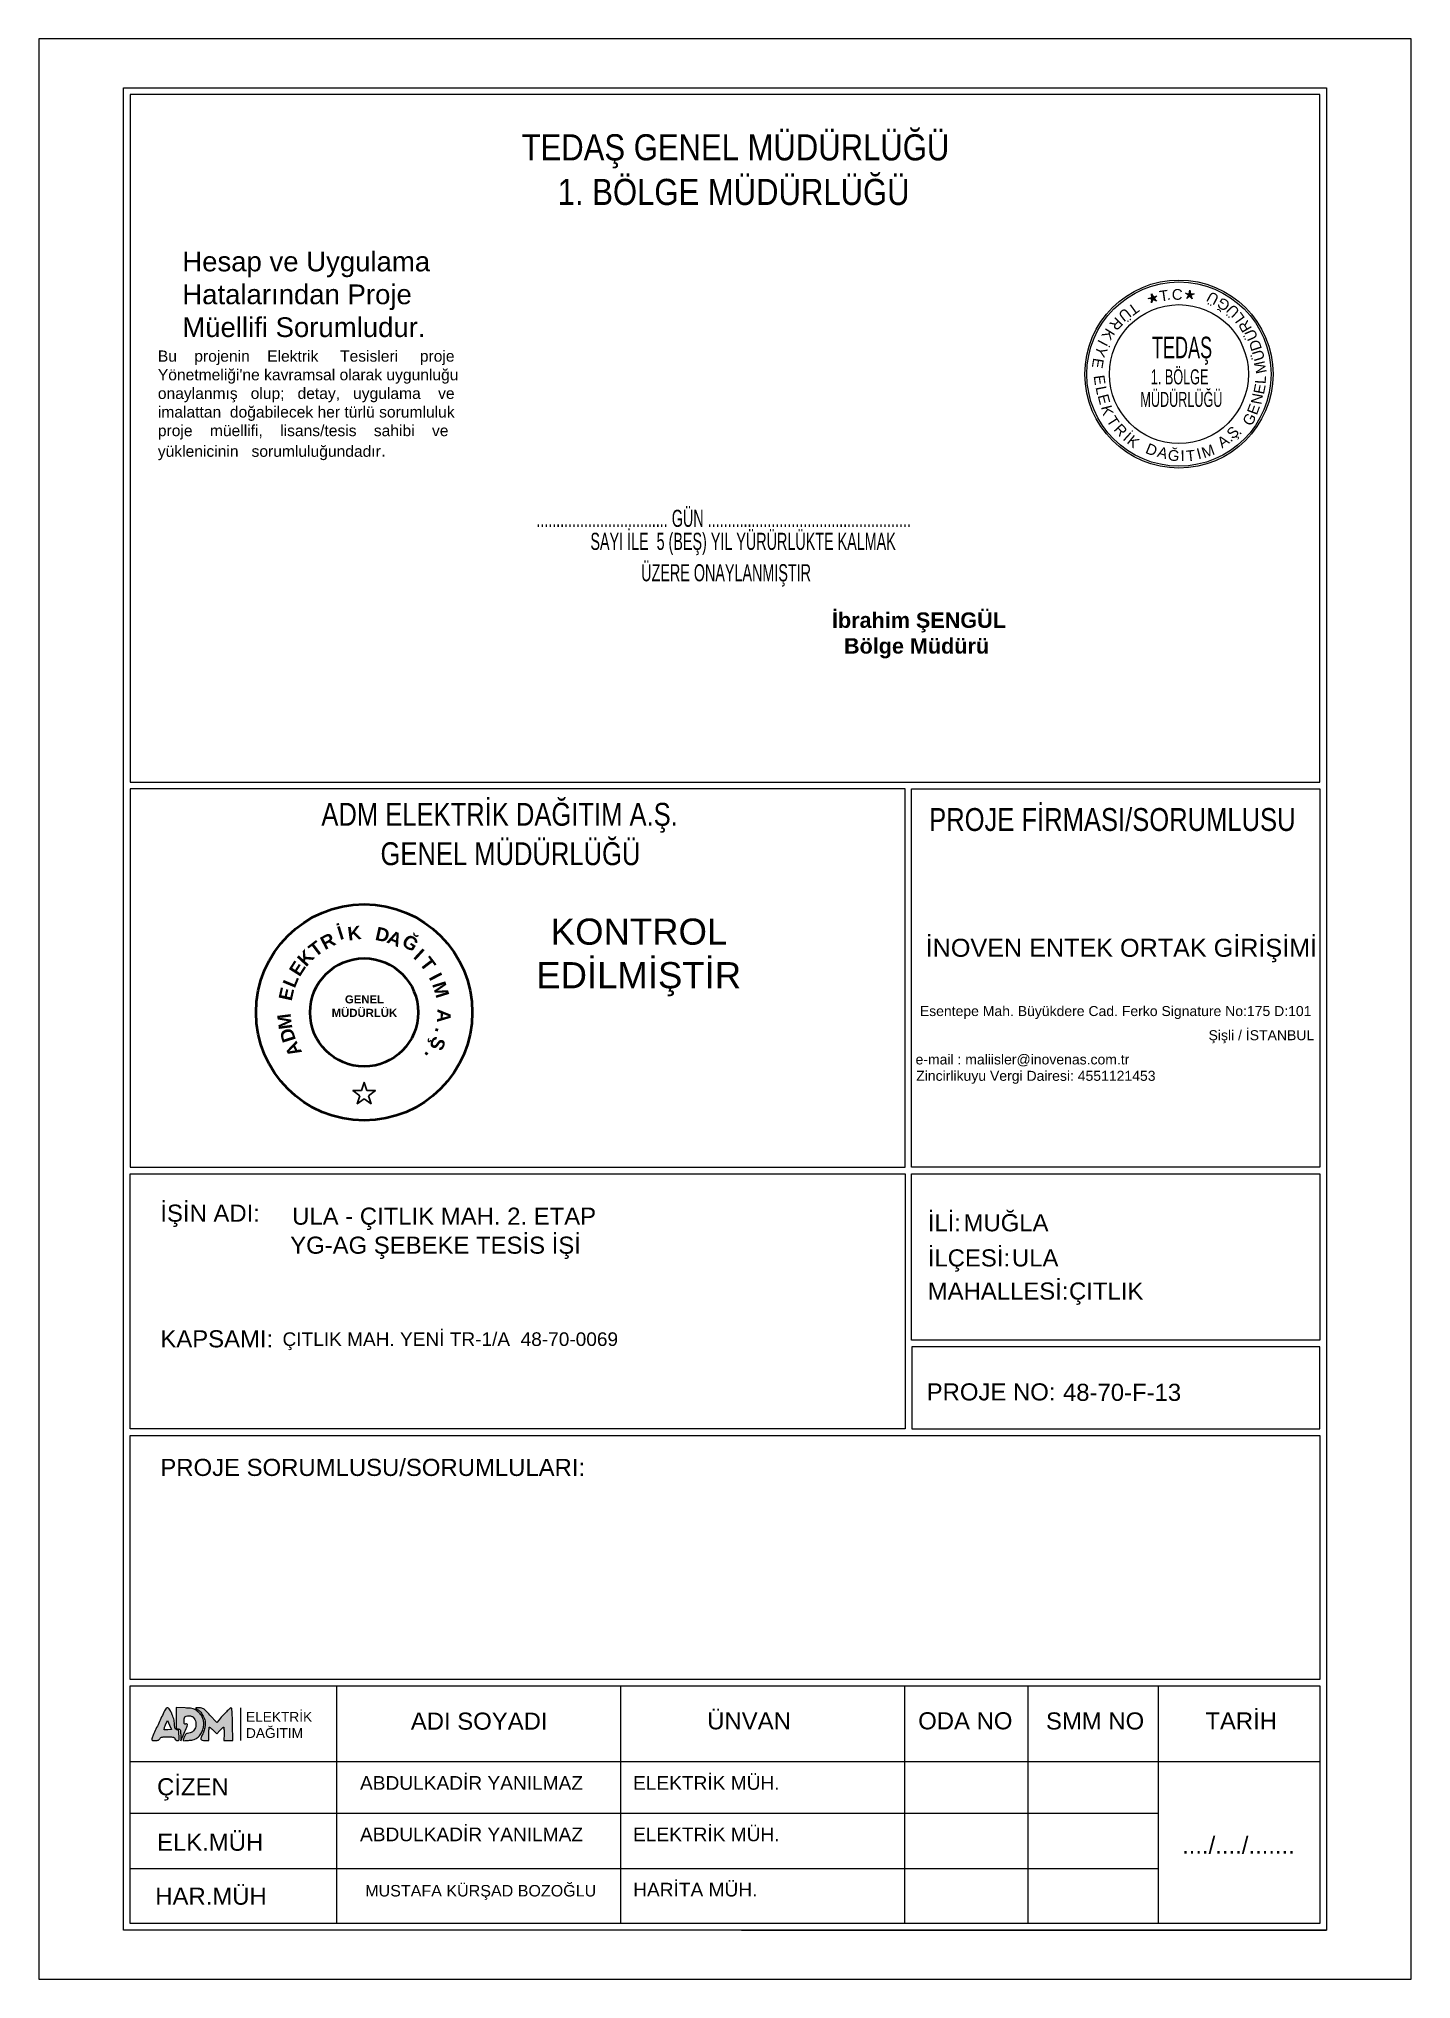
# Model space of a CAD drawing. Header units: millimetres. Extents: x 421.3 to 442.3, y 65.5 to 95.2.
import ezdxf
from ezdxf.enums import TextEntityAlignment as Align

# ---------------------------------------------------------------- set-up
doc = ezdxf.new("R2010")
doc.units = ezdxf.units.MM
doc.layers.add('ANTET', color=250, linetype='Continuous')
doc.layers.add('ANTET_RASTER', color=7, linetype='Continuous')
doc.layers.add('DIŞ ÇERÇEVE', color=7, linetype='Continuous', plot=False)
doc.styles.get("Standard").update_dxf_attribs({"font": 'arial.ttf'})

# ---------------------------------------------------------------- blocks, each defined once
blk = doc.blocks.new('wwww')
at = {"lineweight": 30}
for points in [[(380.1260521227268, 103.3835316316181), (380.0207946516713, 103.4612332794257), (380.1516216172003, 103.462226443813)], [(380.1929939283335, 103.3348955629434), (380.0865689225181, 103.2588008888708), (380.1260521227268, 103.3835316316181)], [(380.1516216172003, 103.462226443813), (380.1929939283335, 103.5863433772126), (380.2343662394667, 103.462226443813)], [(380.2599357339402, 103.3835316316181), (380.2994189341489, 103.2588008888708), (380.1929939283335, 103.3348955629434)], [(380.2343662394667, 103.462226443813), (380.3651932049957, 103.4612332794257), (380.2599357339402, 103.3835316316181)]]:
    blk.add_lwpolyline(points, dxfattribs=at)
at = {"lineweight": 50}
for radius in [1.654892445328229, 0.8274462226641146]:
    blk.add_circle((380.1929939283335, 104.658385854239), radius, dxfattribs=at)
at = {"attachment_point": 1}
for s, insert, char_height, width in [('\\pi0.92945;KONTROL \\P\\pi0.70735;EDİLMİŞTİR', (382.1189346900375, 106.094613676436), 0.4, 4.499278879807029), ('\\pi0.41543;{\\fArial|b1|i0|c162|p34;GENEL\\P\\pi0.21278;MÜDÜRLÜK}', (379.4836812929673, 104.9200491524626), 0.1241169333996172, 1.414610778527527)]:
    blk.add_mtext(s, dxfattribs=dict(at, insert=insert, char_height=char_height, width=width))
at = {"char_height": 0.2068615556660287, "attachment_point": 1}
for s, insert, width, rotation in [('\\pi0.0019997;{\\fArial|b1|i0|c162|p34;T}', (379.3182876192993, 105.659662515473), 0.1683879761743219, 37.4021659302107), ('\\pi-0.0087949;{\\fArial|b1|i0|c162|p34;R}', (379.5054462411516, 105.79634202969), 0.1683879761743219, 27.402165930210717), ('\\pi0.06331;{\\fArial|b1|i0|c162|p34;İ}', (379.7011554880611, 105.9425173338563), 0.1683879761743219, 17.4021659302107), ('\\pi-0.0090771;{\\fArial|b1|i0|c162|p34;K}', (379.9361143744763, 105.9628700336012), 0.1683879761743219, 7.4021659302107174), ('\\pi-0.0025157;{\\fArial|b1|i0|c162|p34;D}', (380.3977659731347, 105.9720579933453), 0.1683879761743219, 347.4021659302107), ('\\pi-0.01959;{\\fArial|b1|i0|c162|p34;A}', (380.6227717986615, 105.9165420693302), 0.1683879761743219, 337.4021659302107), ('\\pi-0.012534;{\\fArial|b1|i0|c162|p34;Ğ}', (380.8731003971473, 105.863644704987), 0.1683879761743219, 327.4021659302107), ('\\pi0.0055273;{\\fArial|b1|i0|c162|p34;E}', (379.0285820771953, 105.300110966982), 0.1683879761743219, 57.4021659302107), ('\\pi-0.0090771;{\\fArial|b1|i0|c162|p34;K}', (379.1577065060242, 105.4925597165749), 0.1683879761743219, 47.40216593021069), ('\\pi0.06331;{\\fArial|b1|i0|c162|p34;I}', (381.0271677906694, 105.6936732765483), 0.1683879761743219, 317.4021659302107), ('\\pi0.0019997;{\\fArial|b1|i0|c162|p34;T}', (381.1942705895675, 105.5330921632733), 0.1683879761743219, 307.4021659302107), ('\\pi0.011383;{\\fArial|b1|i0|c162|p34;L}', (378.9348377132424, 105.088163724567), 0.1683879761743219, 67.40216593021069), ('\\pi0.06331;{\\fArial|b1|i0|c162|p34;I}', (381.3309501037845, 105.3459335414209), 0.1683879761743219, 297.4021659302107), ('\\pi0.0055273;{\\fArial|b1|i0|c162|p34;E}', (378.8793217892272, 104.8631578990402), 0.1683879761743219, 77.40216593021071), ('\\pi-0.015709;{\\fArial|b1|i0|c162|p34;M}', (381.433053395444, 105.1378841310095), 0.1683879761743219, 287.4021659302107), ('\\pi-0.015709;{\\fArial|b1|i0|c162|p34;M}', (378.8885097489713, 104.4015063003819), 0.1683879761743219, 97.40216593021071), ('\\pi-0.01959;{\\fArial|b1|i0|c162|p34;A}', (381.5222667282584, 104.6848415299263), 0.1683879761743219, 267.4021659302107), ('\\pi-0.0025157;{\\fArial|b1|i0|c162|p34;D}', (378.952934461223, 104.1788875774686), 0.1683879761743219, 107.4021659302107), ('\\pi9.4747e-005;{\\fArial|b1|i0|c162|p34;Ş}', (381.4511501434247, 104.2286079839111), 0.1683879761743201, 247.40216593021069), ('\\pi0.064369;{\\fArial|b1|i0|c162|p34;.}', (381.5066660674398, 104.4536138094379), 0.1683879761743185, 257.4021659302107), ('\\pi-0.01959;{\\fArial|b1|i0|c162|p34;A}', (379.0550377528826, 103.9708381670572), 0.1683879761743219, 117.40216593021069), ('\\pi0.064369;{\\fArial|b1|i0|c162|p34;.}', (381.3574057794717, 104.0166607414961), 0.1683879761743219, 237.40216593021069)]:
    blk.add_mtext(s, dxfattribs=dict(at, insert=insert, width=width, rotation=rotation))
blk = doc.blocks.new('SDFDS')
at = {"layer": 'ANTET_RASTER'}
h = blk.add_hatch(color=1, dxfattribs=at)
h.dxf.hatch_style = 1
h.paths.add_polyline_path([(403.8130183998088, 92.08691945704862), (403.8511093804292, 92.1280823517908), (403.7993483829709, 92.10591663310757), (403.7700414401143, 92.15590890071861), (403.7781378509687, 92.10101538682851), (403.7219707234703, 92.08849867497663), (403.7767566365674, 92.07630454819234), (403.7700434804892, 92.02175010475719), (403.7985193376943, 92.07043118119923), (403.8499751359351, 92.04755225376847)])
h = blk.add_hatch(color=1, dxfattribs=at)
h.dxf.hatch_style = 1
h.paths.add_polyline_path([(404.3732367544296, 92.132510045776), (404.4236344280256, 92.15711454138739), (404.3673608263291, 92.15516474788211), (404.3581134466543, 92.21237147554288), (404.3458132094055, 92.15826460075284), (404.288920568965, 92.16690414649969), (404.3355903110614, 92.13572517643065), (404.3096051550659, 92.08728938975456), (404.3537567667468, 92.12238008414907), (404.3934582217489, 92.08244339720966)])
at = {"color": 0}
for radius in [1.43912073602049, 1.409799325485321, 1.062901064831598]:
    blk.add_circle((404.1913662487784, 90.9291996698367), radius, dxfattribs=at)
at = {"layer": 'ANTET_RASTER', "color": 1}
for points in [[(403.7219707234703, 92.08849867497663), (403.7781378509687, 92.10101538682851), (403.7700414401143, 92.15590890071861), (403.7993483829709, 92.10591663310757), (403.8511093804292, 92.1280823517908), (403.8130183998088, 92.08691945704862), (403.8499751359351, 92.04755225376847), (403.7985193376943, 92.07043118119923), (403.7700434804892, 92.02175010475719), (403.7767566365674, 92.07630454819234), (403.7219707234703, 92.08849867497663)], [(404.288920568965, 92.16690414649969), (404.3458132094055, 92.15826460075284), (404.3581134466543, 92.21237147554288), (404.3673608263291, 92.15516474788211), (404.4236344280256, 92.15711454138739), (404.3732367544296, 92.132510045776), (404.3934582217489, 92.08244339720966), (404.3537567667468, 92.12238008414907), (404.3096051550659, 92.08728938975456), (404.3355903110614, 92.13572517643065), (404.288920568965, 92.16690414649969)]]:
    blk.add_lwpolyline(points, dxfattribs=at)
at = {"layer": 'ANTET', "color": 0, "width": 0.6}
for s, height, p in [('TEDAŞ', 0.3293136000000001, (403.7782953719878, 91.1721243119423)), ('1. BÖLGE', 0.23051952, (403.761282807931, 90.77168868968508)), ('MÜDÜRLÜĞÜ', 0.23051952, (403.6007445119056, 90.42699064229313))]:
    blk.add_text(s, height=height, dxfattribs=at).set_placement(p)
at = {"layer": 'ANTET_RASTER', "color": 0}
for s, height, rotation, p in [('T', 0.1646568, 8.199033849737086, (403.9724304602755, 92.04720990139066)), ('.', 0.1646568, 8.199033849737086, (404.0409123583445, 92.06612252277358)), ('C', 0.1646568, 356.3792046731338, (404.1594022778818, 92.0669278620503)), ('Ü', 0.1646567999999999, 152.2643433521882, (404.7466113259469, 92.16313734386586)), ('Ğ', 0.1646567999999999, 145.5218168736299, (404.9185552072591, 92.06469642889891)), ('R', 0.1646568, 225.8060562745121, (403.1726227948427, 91.75448411655606)), ('Ü', 0.1646568, 218.0347096897071, (403.3124594645342, 91.9010701983652)), ('T', 0.1646568, 215.7183369625308, (403.4471620363506, 91.99097696684767)), ('Ü', 0.1646567999999999, 135.7938329285188, (405.0743020549975, 91.95335964838888)), ('L', 0.1646567999999999, 125.2329736194051, (405.1717047694572, 91.83561898576521)), ('K', 0.1646568, 237.8928031040053, (403.0407147094859, 91.58085452618128)), ('R', 0.1646567999999999, 119.6319743013784, (405.2733697571445, 91.70042092839)), ('Ü', 0.1646567999999999, 113.4858885093335, (405.370678340538, 91.56037066315673)), ('Y', 0.1646568, 246.2214838316733, (402.924516332941, 91.30668851848854)), ('İ', 0.1646568, 242.0951655849064, (402.9511646340208, 91.44352182388398)), ('D', 0.1646567999999999, 108.0589753003476, (405.4383907778166, 91.39446492064769)), ('Ü', 0.1646567999999999, 106.8897422262298, (405.4857947829132, 91.23900012990188)), ('E', 0.1646568, 260.5880921925574, (402.869597709498, 91.1081582378775)), ('E', 0.1646568, 278.0543316766165, (402.8955955881066, 90.82663526913629)), ('M', 0.1646567999999999, 102.3081970109548, (405.5164131457536, 91.0495600272764)), ('L', 0.1646567999999999, 86.37284730329014, (405.5208397870291, 90.83740744608023)), ('L', 0.1646568, 281.2458961276751, (402.926235436781, 90.66521688546318)), ('E', 0.1646568, 284.3134016099986, (402.9647050291975, 90.52432215098808)), ('N', 0.1646567999999999, 79.41087092053084, (405.4650174892857, 90.53595631841213)), ('E', 0.1646567999999999, 78.7071237336203, (405.5051091995921, 90.6853581154377)), ('K', 0.1646568, 284.3134016099986, (403.0156075162074, 90.35311028957352)), ('T', 0.1646568, 302.8247904177826, (403.1127413891393, 90.16121506493404)), ('G', 0.1646567999999999, 61.89878053630154, (405.3406104608243, 90.19950589550677)), ('E', 0.1646567999999999, 69.7576270486596, (405.4077840012917, 90.36347525579883)), ('R', 0.1646568, 312.9116577609426, (403.2390725586313, 90.01516716226445)), ('İ', 0.1646568, 317.771031751412, (403.3445203490892, 89.91134584699394)), ('K', 0.1646568, 321.2967520836077, (403.4425919061623, 89.83295360360171)), ('Ş', 0.1646567999999999, 41.69100119298592, (405.0693544552537, 89.9739057893244)), ('.', 0.1646567999999999, 35.17557125739288, (405.1410279283641, 90.01185865536077)), ('D', 0.1646568, 337.4306611362285, (403.7412430920683, 89.69533032952035)), ('A', 0.1646568, 344.0697966708478, (403.9208334269023, 89.6470208592528)), ('Ğ', 0.1646567999999999, 353.0014911656443, (404.1014421125806, 89.60180021668712)), ('I', 0.1646567999999999, 0.4880663808743406, (404.2468958589654, 89.59863918323478)), ('T', 0.1646567999999999, 6.15842762699832, (404.3789903335577, 89.59990984798638)), ('I', 0.1646567999999999, 14.82076341984261, (404.5175448460465, 89.63332897687113)), ('M', 0.1646567999999999, 19.70705160632681, (404.6638126171299, 89.6720233234767)), ('A', 0.1646567999999999, 35.17557125739288, (404.9139737327226, 89.83327140896252)), ('.', 0.1646567999999999, 35.17557125739288, (405.0046861720158, 89.90172018725657))]:
    blk.add_text(s, height=height, rotation=rotation, dxfattribs=at).set_placement(p, align=Align.CENTER)

msp = doc.modelspace()

# ---------------------------------------------------------------- hatches: boundary and pattern name
h = msp.add_hatch(color=256)
h.set_gradient(color1=(255, 127, 0), color2=(255, 127, 0))
h.paths.add_polyline_path([(423.2015605222724, 69.66045334831308, 0.063766), (423.184202528026, 69.63309413807936, 0.000771), (423.0951266105552, 69.44213580502294, 0.001423), (423.0107109607142, 69.2590763764609, 0.030485), (422.9892712896291, 69.20351703951151, 0.091245), (422.9875187051474, 69.18960828658074, 0.270075), (422.9926274218932, 69.18188179072679, 0.104609), (423.0068053714323, 69.1782529722936, 0.010528), (423.0418827864322, 69.17751433510394, 0.018035), (423.0737018715434, 69.17866242759835, 0.074962), (423.0923861693335, 69.18287549045188, 0.125164), (423.1039046814439, 69.19110659300186, 0.098814), (423.1113328198652, 69.20456519261286, -0.135784), (423.120735116342, 69.21900266807911, -0.124814), (423.1365172628838, 69.22712468804623, -0.050357), (423.1655186630497, 69.23080754056714, -0.006421), (423.2284766529855, 69.2316160501219, -0.006222), (423.2918072549581, 69.23082789633743, -0.051274), (423.3203617073308, 69.2271717835891, -0.132171), (423.3355228879135, 69.21903381714158, -0.140814), (423.3441088436122, 69.20456519261286, 0.081934), (423.3491525436219, 69.19324906149286, 0.091779), (423.3574130369287, 69.18465873708062, 0.087799), (423.368526273092, 69.17933457378031, 0.068011), (423.3818463046854, 69.17751433510394, 0.055528), (423.3981358576874, 69.17932898777822, 0.205086), (423.4063395712438, 69.18526590710287, 0.138824), (423.409527974666, 69.19706593748738, 0.021536), (423.4081830871834, 69.22147197855595, -0.004993), (423.4064625444422, 69.2409449711475, -0.003381), (423.4048737123265, 69.2631667366248, -0.003406), (423.4036299409489, 69.28466019833998, -0.006795), (423.4029929473562, 69.30168384398753, 0.04563), (423.4009681095193, 69.31921219100907, 0.113173), (423.3955942673191, 69.33088045666666, 0.127666), (423.386154288998, 69.33820469274413, 0.066302), (423.3716973233887, 69.34226013025098, -0.100048), (423.3551874817286, 69.34810979703475, -0.163184), (423.3456246248876, 69.35929565122497, -0.07385), (423.3404552330684, 69.38075515058854, -0.00966), (423.3371785356475, 69.42773476706186, 0.026441), (423.3329164295891, 69.46889379642319, 0.025801), (423.3243157176474, 69.50971701643932, 0.024771), (423.3111573960804, 69.55096980407275, 0.020567), (423.293237947761, 69.59342126930422, 0.02113), (423.2655799202297, 69.64618525179112, 0.10397), (423.2432323817903, 69.6710437184516, 0.237326), (423.2225568162775, 69.67449313559764, 0.14535)])
h.paths.add_polyline_path([(423.2360451853573, 69.34235436191314, -0.010707), (423.215273278215, 69.34114859699055, -0.015376), (423.196843583096, 69.34104132681507, -0.011118), (423.1817520043697, 69.3417536570458, -0.180936), (423.1772122753608, 69.34382139754298, -0.271134), (423.1759914295852, 69.34848834673478, -0.009305), (423.1816453293133, 69.36727792646214, -0.015146), (423.1896803537228, 69.3899071184298, -0.009719), (423.2003005474315, 69.41567637393719), (423.2290836607027, 69.48183648207971), (423.2591334439022, 69.41420933830734), (423.2891832271017, 69.34658219453497)], flags=16)
h = msp.add_hatch(color=256)
h.set_gradient(color1=(255, 127, 0), color2=(255, 127, 0))
edge = h.paths.add_edge_path()
edge.add_line((423.361553251823, 69.51745836321409), (423.361553251823, 69.35334490891212))
edge.add_line((423.361553251823, 69.35334490891212), (423.3947488468692, 69.35334490891212))
edge.add_arc((423.3947488529238, 69.29840914442259), 0.05493576448952842, 69.82026280747522, 90.00000631466429, ccw=False)
edge.add_arc((423.4077286741522, 69.33372573310301), 0.01730948118727446, 22.166374101114172, 69.82034168694543, ccw=False)
edge.add_arc((423.3597032594728, 69.3141598582719), 0.06916759446794789, 4.008649511958026, 22.16632616185001, ccw=False)
edge.add_arc((421.2558742473972, 69.16672451691365), 2.178156378680078, 2.5082649704780806, 4.008705406714512, ccw=False)
edge.add_line((423.431943775944, 69.2620482648194), (423.4359431099728, 69.17075162072668))
edge.add_line((423.4359431099728, 69.17075162072668), (423.4866634678018, 69.29045116476296))
edge.add_arc((417.569327080932, 71.79780770536428), 6.426640392698944, 337.0361398119572, 337.9182612772065)
edge.add_arc((423.3740775992848, 69.44289773850728), 0.1623982571872909, 337.9182812057122, 350.4124117634019)
edge.add_arc((423.522305398759, 69.41785991233503), 0.01207070390312595, 350.4124018563531, 422.0351883427064)
edge.add_arc((423.5165123198791, 69.40694860416362), 0.02442450529867649, 62.03513375567651, 104.6549914276184)
edge.add_arc((423.4945000362802, 69.49112357828791), 0.06258105140930424, 271.7711182873411, 284.65503783273493, ccw=False)
edge.add_arc((423.4961155455799, 69.43887862764149), 0.01031112948144865, 222.9561159254396, 271.77108017999245, ccw=False)
edge.add_arc((423.5000734940938, 69.44256381229752), 0.01571908125526034, 186.3487990609814, 222.9561199723118, ccw=False)
edge.add_arc((423.6442623565417, 69.45860663014105), 0.1607976808431219, 179.7054619874724, 186.3487652153818, ccw=False)
edge.add_arc((423.938803486566, 69.4570923078361), 0.4553427036291542, 173.3602937439439, 179.7054401280745, ccw=False)
edge.add_arc((423.546837157236, 69.50271960670675), 0.06072966059752119, 145.3396058353818, 173.3602506585573, ccw=False)
edge.add_arc((423.5267454234047, 69.51661124899805), 0.03630312801725588, 105.94713715239709, 145.3396108279859, ccw=False)
edge.add_arc((423.5503904473758, 69.43386303851986), 0.1223633017094855, 89.99998798281752, 105.94711826292249, ccw=False)
edge.add_arc((423.5503905349597, 69.40185499064856), 0.1543713495807975, 81.72415265287299, 90.00002298173592, ccw=False)
edge.add_arc((423.5552783932362, 69.43546026625636), 0.1204124669846699, 71.75380409545158, 81.72407986867682, ccw=False)
edge.add_arc((423.5628381498682, 69.45839128205965), 0.09626745909275065, 60.64525702971741, 71.7537643115125, ccw=False)
edge.add_arc((423.5861634821798, 69.49986387785822), 0.0486854527280859, 42.14472357629961, 60.64511931297682, ccw=False)
edge.add_arc((423.4978666210558, 69.41995620456697), 0.1677718580612226, 12.621443640745724, 42.144737687794304, ccw=False)
edge.add_arc((423.5120874638632, 69.42314040569305), 0.1531988862658731, -18.981554602203516, 12.62148837235219, ccw=False)
edge.add_arc((423.5314695372796, 69.41647364162003), 0.1327022886671838, 306.53951543408976, 341.01842895972277, ccw=False)
edge.add_arc((423.5373652441919, 69.40851776264867), 0.1227999975089476, 270.0000430084003, 306.5394515164362, ccw=False)
edge.add_arc((423.5373653614262, 69.2512165987131), 0.03450116642665989, 90.00004161019905, 113.7721521283994)
edge.add_arc((423.5403367890275, 69.24447061376203), 0.04187257707519657, 113.7721640238519, 134.332309809396)
edge.add_arc((423.5581413270725, 69.22624613166937), 0.06735067203030749, 134.3322708693598, 149.9356560509159)
edge.add_arc((423.6585854817041, 69.16810405476323), 0.1834089733560225, 149.9356237896569, 157.3235316883931)
edge.add_arc((424.3990137310821, 68.85873467059477), 0.9858698187170334, 157.3235967625328, 158.4834826200657)
edge.add_arc((424.0769977282228, 68.98568849345484), 0.6397317259929061, 158.4835741014689, 160.0873713815521)
edge.add_arc((424.2393371375145, 68.92688253824859), 0.8123938937561179, 160.0874087802739, 161.1437062918186)
edge.add_arc((423.4844018041452, 69.18471144433141), 0.01464512228650568, 161.1436540807565, 179.9998889072995)
edge.add_arc((423.480299636542, 69.1847114692208), 0.0105429546832744, 179.9999809437407, 271.8665727289745)
edge.add_arc((423.4401321486585, 70.41725869994195), 1.243744520949399, 271.8665520236945, 274.9862291128897)
edge.add_arc((423.4792226364813, 69.96921837294941), 0.794002149308322, 274.9861898857325, 279.9442513859583)
edge.add_arc((423.5898255300617, 69.33837007422588), 0.1535315597644492, 279.9442120426299, 296.6962476362074)
edge.add_arc((423.5798312656597, 69.35824475828228), 0.175777646774918, 296.6962390462295, 316.6792572984749)
edge.add_arc((423.5045229537836, 69.42926297048443), 0.279290584623305, 316.6792935892254, 330.805413653468)
edge.add_arc((423.4862416566123, 69.43947762942106), 0.3002320526578636, 330.8054379723521, 344.4449588812376)
edge.add_arc((423.5327377879161, 69.42653494259164), 0.2519681596467691, 344.4449706853061, 359.9999932145894)
edge.add_arc((423.4739244437981, 69.42653475576671), 0.310781503764798, 2.894178934219471e-05, 11.12454132704947)
edge.add_arc((423.5853099284915, 69.44843719353624), 0.1972630339873483, 11.12456284048713, 26.76239415707702)
edge.add_arc((423.572203831144, 69.44182774067643), 0.2119414076975633, 26.76236524125862, 41.75701095359756)
edge.add_arc((423.4308538924097, 69.31563666550642), 0.4014248967743346, 41.75704857806555, 51.05380116998489)
edge.add_arc((423.5087039259168, 69.41195765296479), 0.2775767625864797, 51.05387794838228, 59.4457905374047)
edge.add_arc((423.5918531895973, 69.55281210429064), 0.114010945531394, 59.44580939349449, 75.75918744432727)
edge.add_arc((423.5610886730038, 69.43159527106519), 0.2390708357377747, 75.75917516579175, 85.69651078364048)
edge.add_arc((423.3511333939382, 66.6414835222412), 3.037070976933465, 85.69660769804706, 87.24311190533302)
edge.add_line((423.4972110705347, 69.67503942766503), (423.361553251823, 69.68157181751606))
edge.add_line((423.361553251823, 69.68157181751606), (423.361553251823, 69.51745836321409))
h = msp.add_hatch(color=30)
h.set_gradient(color1=(255, 127, 0), color2=(255, 127, 0))
edge = h.paths.add_edge_path()
edge.add_arc((423.6633946843827, 69.67153982310305), 0.004281999961396026, 180.0000729276327, 232.7948848441955)
edge.add_arc((423.8014994700785, 69.85345269215182), 0.2326790747185782, 232.7949233636383, 235.7979670614341)
edge.add_arc((423.788701611746, 69.83462296510059), 0.2099119097943039, 235.7980149976361, 239.9098064572619)
edge.add_arc((423.8638966946738, 69.96439105215659), 0.3598920982006147, 239.9096928391437, 242.6556335546419)
edge.add_arc((423.6594274266386, 69.56899071250356), 0.08524732958419352, 46.91832163833209, 62.65560934163898, ccw=False)
edge.add_arc((423.5813068545554, 69.48545569919479), 0.1996191890213158, 38.585464196407486, 46.91832622864632, ccw=False)
edge.add_arc((423.5289114851907, 69.44365135973051), 0.2666481195569178, 31.317428886444816, 38.585367567390676, ccw=False)
edge.add_arc((423.404816592073, 69.36814947038869), 0.4119067777906607, 26.070427410649927, 31.31734555741008, ccw=False)
edge.add_arc((423.1879844305009, 69.26206359539341), 0.6532994022957759, 21.988620592915993, 26.070398656550992, ccw=False)
edge.add_arc((423.6274404088447, 69.43951369492656), 0.1793689277254715, 11.309126169120418, 21.98865677953512, ccw=False)
edge.add_arc((423.6493122839276, 69.4438875799652), 0.1570640002443038, -0.29908489679587547, 11.309186933670503, ccw=False)
edge.add_arc((423.38868950997, 69.44524786500622), 0.4176903240888243, 354.1074618996035, 359.7009401253916, ccw=False)
edge.add_arc((423.5019277784463, 69.43356087315459), 0.3038505629066985, 348.13215256097567, 354.1074356379453, ccw=False)
edge.add_arc((423.3115950039372, 69.47355866702962), 0.4983406360909075, 344.00731020791625, 348.1321608874679, ccw=False)
edge.add_arc((423.3325052941198, 69.46756639730714), 0.4765886814345223, 339.83792330004053, 344.0072209479107, ccw=False)
edge.add_arc((423.593744849528, 69.37164536506302), 0.198295760689809, 331.81013565371325, 339.8378856819307, ccw=False)
edge.add_arc((424.3628759826562, 68.95941544995598), 0.6743417372761144, 151.8100921498237, 156.9298787208987)
edge.add_arc((423.7780684374264, 69.20849657339217), 0.03869932914880313, 156.9297927683367, 197.9840608611431)
edge.add_arc((423.76222294365, 69.20335291222759), 0.02203988968665025, 197.9840085980532, 258.8471814879214)
edge.add_arc((423.8011297033742, 69.40069817303858), 0.2231838379346435, 258.8471316116979, 269.9999956278658)
edge.add_line((423.8011296863434, 69.17751433510394), (423.8619941157386, 69.17751433510394))
edge.add_line((423.8619941157386, 69.17751433510394), (423.8619941157386, 69.27895505076249))
edge.add_arc((424.9605888580726, 69.2789550920576), 1.098594742333945, 177.9710970140263, 180.0000021536927, ccw=False)
edge.add_arc((424.4215917556949, 69.29804935727039), 0.5592595336413528, 174.6085177310317, 177.9710803196002, ccw=False)
edge.add_arc((424.6586592744749, 69.27567435009325), 0.7973806150387511, 172.6970971342425, 174.6084400247537, ccw=False)
edge.add_arc((423.8715679180477, 69.376543607344), 0.003852159077145066, 90.00005050588891, 172.6970492868198, ccw=False)
edge.add_arc((423.8715679134281, 69.37078152793275), 0.009614238488410443, 52.54610227432238, 89.99999270622891, ccw=False)
edge.add_arc((423.4816368440007, 68.86176663399769), 0.6508181071234626, 50.71401463946751, 52.54606546069567, ccw=False)
edge.add_arc((423.5702900054852, 68.97013284235967), 0.5108087568800822, 47.89457800450032, 50.714075655005104, ccw=False)
edge.add_arc((423.3515307662692, 68.72807240462394), 0.8370737722570949, 45.94706544617782, 47.89461670283282, ccw=False)
edge.add_line((423.9335671275195, 69.32967540859188), (423.9859925414738, 69.27895505076249))
edge.add_line((423.9859925414738, 69.27895505076249), (424.0302487858168, 69.32967540859188))
edge.add_arc((424.4260533189819, 68.9843141547596), 0.5252957491953105, 136.0164968713659, 138.8935105998286, ccw=False)
edge.add_arc((424.2909233192027, 69.11473257816775), 0.337495104881772, 132.0087303292142, 136.0165053012953, ccw=False)
edge.add_arc((424.2955839847075, 69.1095586545875), 0.344458673504033, 128.8020563892541, 132.0088064728709, ccw=False)
edge.add_arc((424.0866256998091, 69.36943127253436), 0.01099601834422372, 90.1491547482969, 128.8021428623984, ccw=False)
edge.add_arc((424.0866091511979, 69.37578744589476), 0.004639823441283126, 7.31153299161042, 90.14913104074628, ccw=False)
edge.add_arc((423.6016491242402, 69.31356297273427), 0.4935755173795674, 4.308310749556881, 7.311583591120609, ccw=False)
edge.add_arc((423.6542104730205, 69.31752253983896), 0.4408652379531595, 0.047855995605516455, 4.308337675476821, ccw=False)
edge.add_arc((423.2237237038377, 69.31716187937255), 0.871352158215306, -2.5110241163313844, 0.047928233695586187, ccw=False)
edge.add_line((424.09423919878, 69.27898653796065), (424.0897892786182, 69.17751433510394))
edge.add_line((424.0897892786182, 69.17751433510394), (424.1587901055115, 69.17751433510394))
edge.add_line((424.1587901055115, 69.17751433510394), (424.2277909188787, 69.17751433510394))
edge.add_line((424.2277909188787, 69.17751433510394), (424.2241044550682, 69.42323804891642))
edge.add_arc((416.8917859707774, 69.31323645637585), 7.333143575945659, 0.8595036110424329, 1.72741593010553)
edge.add_arc((422.5443837693798, 69.48370871740589), 1.677975792002828, 1.727419494632965, 4.321890737720236)
edge.add_arc((422.4711769498933, 69.47817369053729), 1.751391559628346, 4.321970651211481, 6.11689613202062)
edge.add_arc((424.2016876932902, 69.66362809581011), 0.01097184891279443, 6.116910918927759, 71.60468770605158)
edge.add_arc((424.2001956951673, 69.65914162826803), 0.01569989813037412, 71.60483770165828, 131.5831990998216)
edge.add_arc((425.2451668223395, 68.48146601349215), 1.590147264751868, 131.5831767487388, 133.817870508278)
edge.add_arc((425.1193787875404, 68.61255251283335), 1.408470904138869, 133.8178090713288, 137.0891758853269)
edge.add_arc((426.7928422108159, 67.05688625792938), 3.693329176699258, 137.0891891497921, 138.6819861752267)
edge.add_line((424.0189429881244, 69.49536191083423), (423.9832732540232, 69.45478562457079))
edge.add_line((423.9832732540232, 69.45478562457079), (423.8785584919275, 69.56637041179518))
edge.add_arc((420.7958181612432, 66.67343160740648), 4.227574111989661, 43.18076383287573, 44.46302999845949)
edge.add_arc((423.6555526506286, 69.48006035261756), 0.2206742800467867, 44.46296222905203, 55.45440032391598)
edge.add_arc((423.7355949156959, 69.59632428284189), 0.0795216475232795, 55.45438106822612, 77.4073641016453)
edge.add_arc((423.7164781379392, 69.51074908198542), 0.1672061170342682, 77.40736340168434, 89.99997629185255)
edge.add_arc((423.7164780387931, 69.15385888119965), 0.5240963178200516, 89.99998159726663, 92.40517011730287)
edge.add_arc((423.7057192332501, 69.4100020099843), 0.2677273370125303, 92.40515435015872, 96.38108253243917)
edge.add_arc((423.711850951662, 69.35517538802138), 0.3228957740621089, 96.38112780157805, 99.00905543642449)
edge.add_arc((423.6616924861484, 69.67153981470405), 0.002579801727099631, 99.00890690369617, 179.9999345100583)

# ---------------------------------------------------------------- linework, layer by layer
at = {"color": 30}
for points in [[(423.2015605222724, 69.66045334831308, 0.063766), (423.184202528026, 69.63309413807936, 0.000771), (423.0951266105552, 69.44213580502294, 0.001423), (423.0107109607142, 69.2590763764609, 0.030485), (422.9892712896291, 69.20351703951151, 0.091245), (422.9875187051474, 69.18960828658074, 0.270075), (422.9926274218932, 69.18188179072679, 0.104609), (423.0068053714323, 69.1782529722936, 0.010528), (423.0418827864322, 69.17751433510394, 0.018035), (423.0737018715434, 69.17866242759835, 0.074962), (423.0923861693335, 69.18287549045188, 0.125164), (423.1039046814439, 69.19110659300186, 0.098814), (423.1113328198652, 69.20456519261286, -0.135784), (423.120735116342, 69.21900266807911, -0.124814), (423.1365172628838, 69.22712468804623, -0.050357), (423.1655186630497, 69.23080754056714, -0.006421), (423.2284766529855, 69.2316160501219, -0.006222), (423.2918072549581, 69.23082789633743, -0.051274), (423.3203617073308, 69.2271717835891, -0.132171), (423.3355228879135, 69.21903381714158, -0.140814), (423.3441088436122, 69.20456519261286, 0.081934), (423.3491525436219, 69.19324906149286, 0.091779), (423.3574130369287, 69.18465873708062, 0.087799), (423.368526273092, 69.17933457378031, 0.068011), (423.3818463046854, 69.17751433510394, 0.055528), (423.3981358576874, 69.17932898777822, 0.205086), (423.4063395712438, 69.18526590710287, 0.138824), (423.409527974666, 69.19706593748738, 0.021536), (423.4081830871834, 69.22147197855595, -0.004993), (423.4064625444422, 69.2409449711475, -0.003381), (423.4048737123265, 69.2631667366248, -0.003406), (423.4036299409489, 69.28466019833998, -0.006795), (423.4029929473562, 69.30168384398753, 0.04563), (423.4009681095193, 69.31921219100907, 0.113173), (423.3955942673191, 69.33088045666666, 0.127666), (423.386154288998, 69.33820469274413, 0.066302), (423.3716973233887, 69.34226013025098, -0.100048), (423.3551874817286, 69.34810979703475, -0.163184), (423.3456246248876, 69.35929565122497, -0.07385), (423.3404552330684, 69.38075515058854, -0.00966), (423.3371785356475, 69.42773476706186, 0.026441), (423.3329164295891, 69.46889379642319, 0.025801), (423.3243157176474, 69.50971701643932, 0.024771), (423.3111573960804, 69.55096980407275, 0.020567), (423.293237947761, 69.59342126930422, 0.02113), (423.2655799202297, 69.64618525179112, 0.10397), (423.2432323817903, 69.6710437184516, 0.237326), (423.2225568162775, 69.67449313559764, 0.14535)], [(423.361553251823, 69.51745836321409), (423.361553251823, 69.35334490891212), (423.3947488468692, 69.35334490891212, -0.088279), (423.4136998390637, 69.34997268138791, -0.210979), (423.423758849208, 69.34025655438786, -0.079394), (423.4287016359939, 69.31899516197923, -0.006547), (423.431943775944, 69.2620482648194), (423.4359431099728, 69.17075162072668), (423.4866634678018, 69.29045116476296, 0.003849), (423.5245637209354, 69.38184758594362, 0.05457), (423.5342075004172, 69.41584947237432, 0.323101), (423.5279657044028, 69.42852118959134, 0.188138), (423.5103329681223, 69.43057850198291, -0.056276), (423.4964342240088, 69.42857242391547, -0.216276), (423.4885690789848, 69.43185223218491, -0.161102), (423.4844508158611, 69.44082558321414, -0.028995), (423.4834668003431, 69.45943323239938, -0.027693), (423.4865148233399, 69.50974155156707, -0.122876), (423.4968847425151, 69.53725723748603, -0.173595), (423.516771126311, 69.55151727285245, -0.069695), (423.5503904730402, 69.55622634022934, -0.036126), (423.5726106019409, 69.55461880244555, -0.043531), (423.5929796271365, 69.54981838432293, -0.048508), (423.6100299449296, 69.54229812420654, -0.080899), (423.6222614229661, 69.53253208837437, -0.129537), (423.6615842806958, 69.4566157773864, -0.138775), (423.6569559060271, 69.37331036236465, -0.151588), (423.6104774337399, 69.3098544608202, -0.160798), (423.5373653363703, 69.28571776513975, 0.104099), (423.5234579224569, 69.28279053774698, 0.089952), (423.5110754465339, 69.27442201684092, 0.068188), (423.4998517887703, 69.25998694890093, 0.032247), (423.4893546629374, 69.2388131877453, 0.005061), (423.481847333131, 69.22032158673876, 0.006998), (423.475513591252, 69.20357266959998, 0.004609), (423.4705426580493, 69.18944469651997, 0.082462), (423.4697566818587, 69.18471147272733, 0.423788), (423.48064304248, 69.17417410874414, 0.013613), (423.5482338298999, 69.17822098465463, 0.021637), (423.6163387729686, 69.18714511664855, 0.073225), (423.6588011937973, 69.20120485394052, 0.087414), (423.707713796921, 69.23764691707466, 0.061715), (423.7483347441502, 69.29303139728104, 0.059584), (423.7754771958627, 69.35896621235686, 0.067976), (423.7847059475629, 69.42653491275162, 0.048578), (423.7788663977998, 69.48649764238799, 0.068339), (423.7614424535631, 69.5372630804713, 0.06552), (423.7303070112483, 69.58297498555824, 0.040587), (423.6831857159087, 69.62783948195745, 0.036633), (423.6498110036092, 69.65099248672989, 0.071301), (423.6198996396478, 69.66331953544586, 0.043387), (423.5790284178846, 69.66999206226417, 0.006748), (423.4972110705347, 69.67503942766503), (423.361553251823, 69.68157181751606)], [(423.6591126844213, 69.6715398176528, 0.234524), (423.6608054865081, 69.66812931316527, 0.013104), (423.6707076016791, 69.66101298997872, 0.017943), (423.6834596193665, 69.65299936279764, 0.011982), (423.6985847546813, 69.64471264368463, -0.068775), (423.717654784174, 69.63125371946337, -0.036375), (423.7373449275241, 69.60995445585418, -0.031723), (423.7567091756686, 69.58224945450895, -0.022898), (423.7748137194804, 69.54917245042186, -0.017812), (423.7937616819785, 69.50667355151184, -0.046632), (423.8033266082108, 69.47468836061007, -0.050694), (423.8063741442921, 69.44306770706415, -0.024411), (423.8041728401862, 69.40236652699157, -0.026078), (423.7992833976913, 69.37107247197385, -0.018), (423.7906482905845, 69.3362584917498, -0.018194), (423.7798892718748, 69.3032972653328, -0.035042), (423.7685201616504, 69.27797146805808, 0.022343), (423.7424640723756, 69.22366124503044, 0.181074), (423.7412598628772, 69.19654806234583, 0.27199), (423.7579598450146, 69.18172925094127, 0.048702), (423.8011296863434, 69.17751433510394), (423.8619941157386, 69.17751433510394), (423.8619941157386, 69.27895505076249, -0.008853), (423.8626828305711, 69.31784934175694, -0.014673), (423.8648064175633, 69.35059755619643, -0.00834), (423.8677470080798, 69.37703327720563, -0.377355), (423.871567914652, 69.38039576642116, -0.164894), (423.8774145517399, 69.37841372304054, -0.007994), (423.8937293837679, 69.36549666807146, -0.012303), (423.9127856578997, 69.34910819008367, -0.008498), (423.9335671275195, 69.32967540859188), (423.9859925414738, 69.27895505076249), (424.0302487858168, 69.32967540859188, -0.012554), (424.0480821312566, 69.34910643177791, -0.017489), (424.0650568013265, 69.36550590593932, -0.013993), (424.079735232306, 69.37800062939557, -0.170273), (424.0865970745507, 69.38042725361932, -0.378056), (424.0912112475195, 69.37637792960614, -0.013105), (424.0938299193059, 69.35064202780616, -0.018592), (424.0950755571924, 69.31789077014521, -0.011166), (424.09423919878, 69.27898653796065), (424.0897892786182, 69.17751433510394), (424.1587901055115, 69.17751433510394), (424.2277909188787, 69.17751433510394), (424.2241044550682, 69.42323804891642, 0.003787), (424.2215970028825, 69.53429061051936, 0.011321), (424.2175880928506, 69.6101604887104, 0.007832), (424.2125970743856, 69.66479722911363, 0.293784), (424.2051500950423, 69.67403930336123, 0.267848), (424.1897755643466, 69.67088503812143, 0.009751), (424.1441993328355, 69.62882773093482, 0.014275), (424.0877945754363, 69.57152295093006, 0.00695), (424.0189429881244, 69.49536191083423), (423.9832732540232, 69.45478562457079), (423.8785584919275, 69.56637041179518, 0.005595), (423.8130486322979, 69.63463122190474, 0.047996), (423.7806886382397, 69.66182427224619, 0.096082), (423.7529320509092, 69.67393302054207, 0.055001), (423.7164782071267, 69.67795519901968, 0.010495), (423.6944839123101, 69.67749349498372, 0.01735), (423.6759637997001, 69.67607068750586, 0.011467), (423.6612885201451, 69.67408779202329, 0.368875)], [(423.2360451853573, 69.34235436191314, -0.010707), (423.215273278215, 69.34114859699055, -0.015376), (423.196843583096, 69.34104132681507, -0.011118), (423.1817520043697, 69.3417536570458, -0.180936), (423.1772122753608, 69.34382139754298, -0.271134), (423.1759914295852, 69.34848834673478, -0.009305), (423.1816453293133, 69.36727792646214, -0.015146), (423.1896803537228, 69.3899071184298, -0.009719), (423.2003005474315, 69.41567637393719), (423.2290836607027, 69.48183648207971), (423.2591334439022, 69.41420933830734), (423.2891832271017, 69.34658219453497)]]:
    msp.add_lwpolyline(points, format="xyb", close=True, dxfattribs=at)
at = {"layer": 'ANTET', "color": 7, "linetype": 'ByBlock'}
for p, q in [((425.8159670067768, 70.01225968182298), (425.8159670067768, 66.37407608182299)), ((430.1625125353249, 70.01225968182298), (430.1625125353249, 66.37407608182299)), ((434.5090580638731, 70.01225968182298), (434.5090580638731, 66.37407608182299)), ((436.3943950714707, 70.01225968182298), (436.3943950714707, 66.37407608182299)), ((438.390558986666, 70.01225968182298), (438.390558986666, 66.37407608182299)), ((422.6591790269637, 68.85351058182302), (440.8614440269636, 68.85351058182302)), ((422.6591790269637, 68.065952481823), (438.390558986666, 68.065952481823)), ((422.6591790269637, 67.22001428182303), (438.390558986666, 67.22001428182303)), ((432.0145169269637, 66.27351108182303), (440.9620090269638, 66.27351108182303))]:
    msp.add_line(p, q, dxfattribs=at)
at = {"layer": 'ANTET', "color": 7, "linetype": 'ByBlock', "flags": 128}
for points in [[(422.5586140269637, 66.27351108182303), (422.5586140269637, 94.47351538182302), (440.9620090269636, 94.47351538182302), (440.9620090269636, 66.27351108182303)], [(434.6149015269636, 83.74534688182304), (440.8614440269636, 83.74534688182304), (440.8613796769636, 77.95290612466671), (434.6148371769636, 77.95290612466671)], [(434.5172219269637, 73.9465277246667), (422.6591790269637, 73.9465277246667), (422.6591790269637, 77.8523411246667), (434.5172219269637, 77.8523411246667)], [(440.8614440269636, 75.30289119959163), (434.6143904269637, 75.30289119959163), (434.6143904269637, 77.8523411246667), (440.8614440269636, 77.8523411246667)], [(440.8614440269636, 75.20232619959161), (434.6169623269637, 75.20232619959161), (434.6169623269637, 73.9465277246667), (440.8614440269636, 73.9465277246667)], [(422.6591790269637, 73.84579982466671), (440.8614440269636, 73.84579982466671), (440.8614440269636, 70.11263688182304), (422.6591790269637, 70.11263688182304)], [(422.6591790269637, 70.01225968182298), (440.8614440269636, 70.01225968182298), (440.8614440269636, 66.37407608182299), (422.6591790269637, 66.37407608182299)]]:
    msp.add_lwpolyline(points, close=True, dxfattribs=at)
for points in [[(422.6591790269637, 83.84591188182303), (440.8614440269636, 83.84591188182303), (440.8614440269636, 94.37295038182303), (422.6591790269637, 94.37295038182303), (422.6591790269637, 83.84591188182303)], [(422.6591790269637, 77.95290612466671), (434.5176043269636, 77.95290612466671), (434.5176043269636, 83.74534688182304), (422.6591790269637, 83.74534688182304), (422.6591790269637, 77.95290612466671)]]:
    msp.add_lwpolyline(points, dxfattribs=at)
at = {"layer": 'ANTET_RASTER'}
msp.add_lwpolyline([(424.3485391111088, 69.67449313559764), (424.3485391111088, 69.17866242759835)], dxfattribs=at)
at = {"layer": 'DIŞ ÇERÇEVE'}
msp.add_lwpolyline([(421.2603115269636, 95.22351323182302), (421.2603115269636, 65.52351323182303), (442.2603115269636, 65.52351323182303), (442.2603115269636, 95.22351323182302)], close=True, dxfattribs=at)

# ---------------------------------------------------------------- block references
at = {"color": 1}
msp.add_blockref('SDFDS', (34.51551049659895, -0.8376789458256582), dxfattribs=at)
msp.add_blockref('wwww', (46.04555571138258, -24.33679354823776))

# ---------------------------------------------------------------- texts
at = {"color": 5}
msp.add_text('İNOVEN ENTEK ORTAK GİRİŞİMİ', height=0.275616076251676, dxfattribs=at).set_placement((434.831609076882, 81.17258507043631))
at = {"color": 0}
for s, p in [('Esentepe Mah. Büyükdere Cad. Ferko Signature No:175 D:101', (434.7418919754101, 80.2654942484612)), ('Şişli / İSTANBUL', (439.1597262256076, 79.89593741473367)), ('e-mail : maliisler@inovenas.com.tr', (434.6762322240692, 79.52487667999078)), ('Zincirlikuyu Vergi Dairesi: 4551121453', (434.6863209797349, 79.2742070083173))]:
    msp.add_text(s, height=0.1531200423620422, dxfattribs=at).set_placement(p)
at = {"layer": 'ANTET', "color": 0, "width": 0.6}
for s, p in [('................................. GÜN ...................................................', (428.8719847530939, 87.75322288255775)), ('SAYI İLE  5 (BEŞ) YIL YÜRÜRLÜKTE KALMAK', (429.7007410089573, 87.40037290257125)), ('ÜZERE ONAYLANMIŞTIR', (430.4781652665989, 86.92013453230864))]:
    msp.add_text(s, height=0.261954, dxfattribs=at).set_placement(p)
at = {"layer": 'ANTET', "color": 7}
for s, height, p in [('İŞİN ADI:', 0.2616795, (423.1202135269637, 77.11799822466669)), ('İLİ:', 0.2616795, (434.8627265304812, 76.97081070539032)), ('İLÇESİ:', 0.2616795, (434.8627265304812, 76.43293864042552)), ('MAHALLESİ:', 0.2616795, (434.8627265304812, 75.92551216404361)), ('KAPSAMI:', 0.2616795, (423.1202135269637, 75.19431807064181)), ('PROJE NO:', 0.2616795, (434.8468694530943, 74.38188621974207)), ('PROJE SORUMLUSU/SORUMLULARI:', 0.2616795, (423.1202135269637, 73.22628791579562)), ('ELEKTRİK', 0.15, (424.4302667794287, 69.46337492404105)), ('ADI SOYADI', 0.2616795, (426.9526350867349, 69.34255187802422)), ('ÜNVAN', 0.2616795, (431.4886841308843, 69.34781297802421)), ('ODA NO', 0.2616795, (434.7166644392654, 69.34781297802421)), ('SMM NO', 0.2616795, (436.6721504310909, 69.34547891865175)), ('TARİH', 0.2616795, (439.1105535886473, 69.34547891865175)), ('DAĞITIM', 0.15, (424.4302667794287, 69.21606509173019)), ('ÇİZEN', 0.2616795, (423.0698537269637, 68.33850660353558)), ('ELK.MÜH', 0.2616795, (423.0698537269637, 67.489321281823)), ('HAR.MÜH', 0.2616795, (423.0427652269638, 66.66348863396372))]:
    msp.add_text(s, height=height, dxfattribs=at).set_placement(p)
at = {"layer": 'ANTET', "color": 1}
for s, height, p in [('ULA - ÇITLIK MAH. 2. ETAP', 0.2616795, (425.1365663832395, 77.07170648171241)), ('MUĞLA', 0.2616795, (435.4107471249737, 76.97081070539032)), ('YG-AG ŞEBEKE TESİS İŞİ', 0.2616795, (425.1069496806498, 76.6278064165357)), ('ULA', 0.2616795, (436.1515897804912, 76.43293864042552)), ('ÇITLIK', 0.2616795, (437.0243633198683, 75.92551216404361)), ('ÇITLIK MAH. YENİ TR-1/A  48-70-0069', 0.2086347532447932, (424.9898237603686, 75.21572036243245)), ('48-70-F-13', 0.2616795, (436.9319890102724, 74.37558954244999)), ('ABDULKADİR YANILMAZ', 0.2093436, (426.1753789786295, 68.42294824392435)), ('ELEKTRİK MÜH.', 0.2093436, (430.353226340853, 68.42294824392435)), ('ABDULKADİR YANILMAZ', 0.2093436, (426.1753789786295, 67.63539014392434)), ('ELEKTRİK MÜH.', 0.2093436, (430.353226340853, 67.63539014392434)), ('..../..../.......', 0.2616795, (438.7544445135037, 67.44487391188495)), ('MUSTAFA KÜRŞAD BOZOĞLU', 0.175848624, (426.2548720391528, 66.78945194392436)), ('HARİTA MÜH.', 0.2093436, (430.3556989256252, 66.78945194392436))]:
    msp.add_text(s, height=height, dxfattribs=at).set_placement(p)
at = {"layer": 'ANTET_RASTER', "color": 0, "linetype": 'Continuous', "lineweight": 20}
for s, height, width, p in [('TEDAŞ GENEL MÜDÜRLÜĞÜ', 0.4, 0.85, (431.9202407910535, 93.56264061498995)), ('1. BÖLGE MÜDÜRLÜĞÜ', 0.4, 0.85, (431.8927356910532, 92.87988022311673)), ('ADM ELEKTRİK DAĞITIM A.Ş.', 0.3500000000000001, 0.8, (428.3111899227955, 83.35367603269403)), ('PROJE FİRMASI/SORUMLUSU', 0.35, 0.8, (437.6876067242631, 83.27377355753818)), ('GENEL MÜDÜRLÜĞÜ', 0.3500000000000001, 0.8, (428.4774399727966, 82.75034283269203))]:
    msp.add_text(s, height=height, dxfattribs=dict(at, width=width)).set_placement(p, align=Align.MIDDLE_CENTER)
at = {"layer": 'ANTET_RASTER', "color": 0, "attachment_point": 1}
for s, insert, char_height in [('Hesap ve Uygulama \\PHatalarından Proje \\PMüellifi Sorumludur.', (423.4557872454213, 91.96554364813115), 0.30151996875), ('{\\fArial|b1|i0|c162|p34;İbrahim ŞENGÜL\\P  Bölge Müdürü\\P\\fArial|b0|i0|c162|p34;\\L   }', (433.397467597875, 86.44374977184425), 0.23648625)]:
    msp.add_mtext_dynamic_manual_height_columns(s, width=24.17785131045457, gutter_width=1, heights=[7.224516819344114], dxfattribs=dict(at, insert=insert, char_height=char_height))
at = {"layer": 'ANTET_RASTER', "color": 0, "insert": (423.0817972121534, 90.45272922465894), "char_height": 0.20219574375, "width": 4.640967935060615, "attachment_point": 1}
msp.add_mtext("{\\H0.84572x;\\C1;Bu    projenin    Elektrik     Tesisleri     proje \\PYönetmeliği'ne kavramsal olarak uygunluğu \\Ponaylanmış   olup;   detay,   uygulama    ve \\Pimalattan  doğabilecek her türlü sorumluluk \\Pproje    müellifi,    lisans/tesis    sahibi    ve \\Pyüklenicinin   sorumluluğundadır\\H1.1824x;.\\L   }", dxfattribs=at)

doc.saveas('drawing.dxf')
